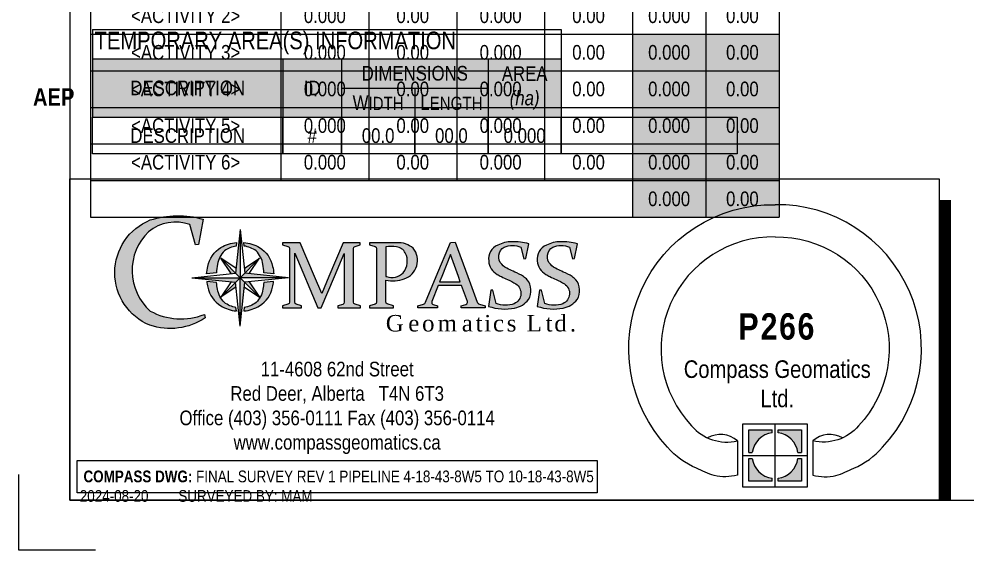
# Paper-space layout 'RTF' of a CAD drawing. Extents: x -1578 to 581, y 336 to 1733.
# Drawn here: x -1578 to -931, y 336 to 698 of the extents above; entities that cross this region are included whole.
import ezdxf
from ezdxf.enums import TextEntityAlignment as Align

# ---------------------------------------------------------------- set-up
doc = ezdxf.new("R2010")
doc.units = 0
doc.header["$LTSCALE"] = 5
doc.layers.get('Defpoints').update_dxf_attribs({"color": 9})
for name, color, linetype in [('CG-BORDER', 2, 'Continuous'), ('CG-LOGO', 7, 'Continuous'), ('CG-NOTES', 7, 'Continuous'), ('S-1', 1, 'Continuous'), ('S-2', 2, 'Continuous')]:
    doc.layers.add(name, color=color, linetype=linetype)
doc.styles.add('80', font='ARIALN.TTF', dxfattribs={"height": 10})
doc.styles.add('80CG', font='ARIALN.TTF', dxfattribs={"height": 10})
doc.styles.add('80L', font='ARIALN.TTF', dxfattribs={"height": 10})
doc.styles.add('BOLD', font='ARIALNB.TTF')

# ---------------------------------------------------------------- blocks, each defined once
blk = doc.blocks.new('c_logo')
h = blk.add_hatch(color=256)
edge = h.paths.add_edge_path()
edge.add_arc((-141.8089468730341, -18.9137527942151), 62.9708570119018, 74.16606331242139, 107.5113401744521, ccw=False)
edge.add_line((-124.6273404999539, 41.66777273340642), (-127.7623322710215, 24.44524445400219))
edge.add_line((-127.7623322710214, 24.44524445400219), (-129.9305948524207, 24.25952652479239))
edge.add_line((-129.9305948524208, 24.25952652479282), (-133.7095658091392, 38.0026547924912))
edge.add_arc((-143.4949280717064, 10.54769984391072), 29.14666131546176, 70.38316173537258, 129.1598241253034)
edge.add_arc((-136.2077340152801, 6.598786887816459), 36.94546430244097, 134.0613010289029, 228.3205995268508)
edge.add_arc((-139.8395432490961, 16.82426458950146), 43.22716975444176, 241.0324741524257, 291.7343780988957)
edge.add_line((-123.8323415794838, -23.32990953583248), (-123.2532579984159, -25.71692193012922))
edge.add_arc((-147.2643032922891, 10.44430850187694), 43.40696813256002, 251.5178702026953, 303.5841475956417, ccw=False)
edge.add_arc((-146.142104267862, 5.152480626673252), 38.84072533910528, 112.1025592446124, 247.4698342886455, ccw=False)
at = {"linetype": 'Continuous'}
for points in [[(-99.39700652040665, 34.71345421383603), (-102.5353322334894, 4.854279603506199), (-99.39700652040626, 1.715953890422667)], [(-112.6715253228368, 14.99047269285455), (-105.6161651084483, 4.530471020202356), (-102.5353322334894, 4.854279603506199)], [(-86.12248771797567, 14.99047269285455), (-96.58248939062828, 7.935112478464247), (-96.25868080732401, 4.854279603506199)], [(-99.39700652040665, 1.71595389042352), (-132.3945068438201, 1.71595389042352), (-102.5353322334894, -1.422371822659158)], [(-96.25868080732401, 4.854279603506199), (-99.39700652040665, 1.71595389042352), (-66.39950619699334, 1.71595389042352)], [(-96.25868080732401, -1.422371822659158), (-99.39700652040665, 1.71595389042352), (-99.39700652040665, -31.28154643298961)], [(-102.2115236501855, -4.503204697617206), (-102.5353322334894, -1.422371822659158), (-112.6715253228377, -11.55856491200666)], [(-93.1778479323659, -1.098563239355314), (-96.25868080732442, -1.422371822659158), (-86.12248771797522, -11.55856491200921)]]:
    blk.add_hatch(color=14, dxfattribs=at).paths.add_polyline_path(points)
h = blk.add_hatch(color=256)
h.paths.add_polyline_path([(47.38917094694261, 26.0747598103805), (44.09159214972521, 25.78730539760245), (34.3912354473689, 2.465953890423691), (27.14499143913247, -14.95528213296978, -0.2255406639426936), (25.70943089207037, -16.2476731878462), (21.78928763241675, -17.41453124868428), (21.78928763241675, -18.88585200042882), (34.65537089434906, -18.88585200042882), (35.29094081245194, -18.88585200042882), (35.29094081245194, -17.50490818183181), (32.38417490251368, -16.58643136851424, -0.4344595725520308), (31.44017973504208, -14.60717680162503), (35.78369310047083, -3.562117597796826), (51.75874954248133, -3.562117597796826), (55.68821559868059, -14.51736951929149, -0.4304407640583161), (54.70422347154215, -16.46146580931571), (51.50233184175465, -17.41453124868428), (51.50233184175465, -18.88585200042882), (67.82260334315129, -18.88585200042882), (67.82260334315129, -17.50490818183181), (63.85597222351737, -16.2515362821864, -0.2322908187213714), (62.42167012279868, -14.88135850157476), (56.05452719070274, 2.465953890423691)])
h.paths.add_polyline_path([(44.13845153114311, 17.6830804105603), (49.59658088884783, 2.465953890423691), (50.8649298477626, -1.070170908860745), (36.76366102545717, -1.070170908860745), (38.15425613627315, 2.465953890423691)], flags=16)
h = blk.add_hatch(color=256)
edge = h.paths.add_edge_path()
edge.add_arc((103.2767795989069, 50.79210388957449), 54.14188244395035, 243.1997032005055, 248.1344618700525)
edge.add_arc((69.87811550702122, -30.22056499854552), 33.49157174677647, 55.76473136307402, 66.723874593412, ccw=False)
edge.add_arc((84.54215770040594, -9.000821173706015), 7.700827927235223, -65.64780493678592, 57.14280774353489, ccw=False)
edge.add_arc((81.8276175667383, 0.6693944768710481), 17.69491736939631, 248.3428280516119, 289.44247052672847, ccw=False)
edge.add_line((75.29727051062581, -15.77641556813688), (73.08045851975169, -6.701136834603716))
edge.add_line((73.08045851975169, -6.701136834604143), (71.65025677699634, -6.879784547923008))
edge.add_line((71.65025677699634, -6.879784547923008), (70.14854328950821, -17.81299376212899))
edge.add_arc((81.23663443062458, 14.19038004987953), 33.86977561934618, 250.8905218201523, 281.4155414774213)
edge.add_arc((84.63175870726917, -3.128665093898064), 16.22167760136036, 281.7683286632087, 321.9947523172481)
edge.add_arc((87.27099664244282, -6.993338573668098), 11.84788654995973, 328.8789264098236, 398.3500034312464)
edge.add_arc((79.65961411014338, -17.5851383581255), 24.65074191265206, 46.70964202867931, 54.43017768423636)
edge.add_arc((79.65961411019282, -17.58513835807008), 24.65074191257824, 54.4301776842549, 70.30909194098133)
edge.add_arc((139.3547082119348, 119.5594075825985), 124.9883619642713, 243.6165751633001, 245.7228211776466, ccw=False)
edge.add_arc((89.49043782709612, 20.56901031969033), 14.16668255559051, 223.2297265209252, 246.37375808542248, ccw=False)
edge.add_arc((84.70702603746294, 16.09491403024122), 7.617021026083272, 121.27226692783799, 223.3530360130308, ccw=False)
edge.add_arc((86.60919235381033, 7.459770820680375), 16.23825572627472, 69.6826362373834, 111.1396533806963, ccw=False)
edge.add_line((92.24743735401137, 22.6877431856937), (94.27447698024298, 14.72671322018698))
edge.add_line((94.27447698024298, 14.72671322018698), (95.64154966584387, 14.9151403681094))
edge.add_line((95.64154966584387, 14.9151403681094), (97.57430694742015, 24.94886394015168))
edge.add_arc((87.24880380100772, -14.39743155427862), 40.67858139563823, 75.2956461111515, 91.68432224983955)
edge.add_arc((85.9634589457956, 5.555505087902191), 20.70826340517532, 89.7518440063165, 117.2210048192214)
edge.add_arc((80.52369494034383, 14.40760681878544), 10.3782342852511, 112.8656776775466, 186.9967471490949)
edge.add_arc((81.92974400426624, 14.16931069093635), 11.75186255713215, 185.0081504046308, 240.0685385104642)
edge.add_arc((103.2767795991806, 50.79210389017475), 54.14188244460953, 239.8289642661028, 243.1997032005333)
h = blk.add_hatch(color=256)
edge = h.paths.add_edge_path()
edge.add_arc((136.4648169051394, 50.79210389035894), 54.14188244481046, 243.1997032005447, 248.1344618700134)
edge.add_arc((103.0661528128989, -30.22056499854552), 33.49157174677647, 55.76473136307402, 66.723874593412, ccw=False)
edge.add_arc((117.7301950062845, -9.000821173706868), 7.700827927235477, -65.64780493677767, 57.1428077435437, ccw=False)
edge.add_arc((115.0156548726169, 0.6693944768736059), 17.69491736939901, 248.3428280516124, 289.4424705267283, ccw=False)
edge.add_line((108.4853078165035, -15.77641556813688), (106.2684958256294, -6.701136834603716))
edge.add_line((106.2684958256294, -6.701136834604143), (104.8382940828741, -6.879784547923008))
edge.add_line((104.8382940828741, -6.879784547923008), (103.3365805953876, -17.81299376212899))
edge.add_arc((114.4246717365031, 14.19038004987612), 33.86977561934268, 250.8905218201519, 281.4155414774211)
edge.add_arc((117.8197960131477, -3.128665093895506), 16.22167760136268, 281.7683286632039, 321.9947523172428)
edge.add_arc((120.4590339483205, -6.993338573668949), 11.84788654996053, 328.8789264098331, 398.3500034312512)
edge.add_arc((112.8476514163681, -17.58513835770344), 24.65074191210689, 46.70964202859376, 54.43017768432181)
edge.add_arc((112.8476514160714, -17.58513835806411), 24.65074191257289, 54.43017768424846, 70.3090919409748)
edge.add_arc((172.5427455178142, 119.5594075825985), 124.9883619642713, 243.6165751633001, 245.7228211776466, ccw=False)
edge.add_arc((122.6784751329755, 20.56901031969033), 14.16668255559051, 223.2297265209252, 246.37375808542248, ccw=False)
edge.add_arc((117.8950633433423, 16.09491403024122), 7.617021026083272, 121.27226692783799, 223.3530360130308, ccw=False)
edge.add_arc((119.7972296596889, 7.459770820682081), 16.23825572627243, 69.68263623738358, 111.13965338069619, ccw=False)
edge.add_line((125.4354746598891, 22.6877431856937), (127.4625142861224, 14.72671322018698))
edge.add_line((127.4625142861224, 14.72671322018698), (128.8295869717233, 14.9151403681094))
edge.add_line((128.8295869717233, 14.9151403681094), (130.7623442532996, 24.94886394015168))
edge.add_arc((120.4368411068872, -14.39743155427862), 40.67858139563823, 75.2956461111515, 91.68432224983955)
edge.add_arc((119.1514962516742, 5.555505087898779), 20.70826340517873, 89.75184400631422, 117.2210048192192)
edge.add_arc((113.7117322462215, 14.40760681878544), 10.3782342852511, 112.8656776775466, 186.9967471490949)
edge.add_arc((115.117781310144, 14.16931069093635), 11.75186255713215, 185.0081504046308, 240.0685385104642)
edge.add_arc((136.4648169050584, 50.79210389017475), 54.14188244460953, 239.8289642661028, 243.1997032005333)
h = blk.add_hatch(color=256)
edge = h.paths.add_edge_path()
edge.add_arc((-89.03258730196795, 1.761478918800776), 33.35754330323901, 166.6682479576001, 175.6600605426517, ccw=False)
edge.add_arc((-102.282851818293, 5.613525035215332), 19.58837538490235, 121.65313960918729, 168.6953159440978, ccw=False)
edge.add_arc((-99.63140272901852, 0.8843975218451305), 25.00642618681784, 95.07361844220702, 121.13826820860791, ccw=False)
edge.add_line((-101.8428626652736, 25.79284579922898), (-102.1014743410904, 23.33232006338946))
edge.add_arc((-99.88857556712072, 6.395869178267901), 17.0804065984382, 97.44403620958587, 127.0912041308551)
edge.add_arc((-98.65365477405885, 8.369213005512393), 16.39600299650218, 134.7147770179336, 171.0441872735511)
edge.add_arc((-73.7978188470762, 3.176543310063095), 41.77617592153, 169.3158574498322, 177.503436806794)
edge.add_line((-115.5343423360638, 4.996291006809486), (-122.2944820347567, 4.28577169348955))
h = blk.add_hatch(color=256)
edge = h.paths.add_edge_path()
edge.add_arc((-99.09630943821298, 0.8843975218451305), 25.00642618681791, 58.86173179139212, 85.0802867408845, ccw=False)
edge.add_arc((-96.4448603489384, 5.613525035215332), 19.58837538490228, 11.304684055902214, 58.346860390812594, ccw=False)
edge.add_arc((-109.6951248652656, 1.76147891879907), 33.35754330324143, 4.327839473354686, 13.331752042401888, ccw=False)
edge.add_line((-76.43269778254148, 4.278747238641358), (-83.19306519072467, 4.989290485193009))
edge.add_arc((-124.9298933201556, 3.176543310064801), 41.77617592152969, 2.486952932341365, 10.68414255016545)
edge.add_arc((-100.074057393173, 8.369213005512393), 16.39600299650216, 8.955812726448892, 45.28522298206638)
edge.add_arc((-98.83913660011068, 6.395869178270459), 17.08040659843566, 52.90879586913996, 82.78327462733122)
edge.add_line((-96.69344742814769, 23.34096603680763), (-96.95176528245213, 25.79869624769216))
h = blk.add_hatch(color=256)
edge = h.paths.add_edge_path()
edge.add_line((-48.59432778723555, 2.465953890423691), (-58.3451783960329, 25.55588327584942))
edge.add_line((-58.3451783960329, 25.55588327584985), (-70.58449483210575, 25.55588327584985))
edge.add_line((-70.58449483210575, 25.55588327584985), (-70.58449483210575, 24.22734889456294))
edge.add_line((-70.58449483210575, 24.22734889456251), (-66.79581749715771, 23.04118853763398))
edge.add_arc((-67.24398675071483, 21.60970527885468), 1.499999999999768, -1.6427748050773516e-11, 72.615688045343, ccw=False)
edge.add_line((-65.7439867507149, 21.60970527885468), (-65.7439867507149, 2.465953890424117))
edge.add_line((-65.7439867507149, 2.465953890423691), (-65.7439867507149, -14.89141098138461))
edge.add_arc((-67.24398675071483, -14.89141098138418), 1.499999999999914, -73.4239949790367, 0, ccw=False)
edge.add_line((-66.81605624303097, -16.32907418276147), (-70.46272702796341, -17.41453124868471))
edge.add_line((-70.46272702796341, -17.41453124868428), (-70.46272702796341, -18.8858520004284))
edge.add_line((-70.46272702796341, -18.88585200042882), (-57.59664376603154, -18.88585200042882))
edge.add_line((-57.59664376603154, -18.88585200042882), (-57.59664376603154, -17.50490818183223))
edge.add_line((-57.59664376603154, -17.50490818183181), (-61.07786582783007, -16.40491532212564))
edge.add_arc((-60.62592236233695, -14.97461916258487), 1.500000000000069, 180, 252.4645608912655, ccw=False)
edge.add_line((-62.12592236233684, -14.97461916258487), (-62.12592236233684, 2.465953890423693))
edge.add_line((-62.12592236233684, 2.465953890423691), (-62.12592236233684, 18.40336857929315))
edge.add_line((-62.12592236233684, 18.40336857929315), (-46.37872742198021, -18.88585200042882))
edge.add_line((-46.37872742198021, -18.88585200042882), (-44.060751084324, -18.88585200042882))
edge.add_line((-44.060751084324, -18.88585200042882), (-35.02860911452456, 2.465953890423691))
edge.add_line((-35.02860911452456, 2.465953890423691), (-28.32454957899327, 18.31421871642035))
edge.add_line((-28.32454957899324, 18.31421871642078), (-28.32454957899324, 2.465953890424117))
edge.add_line((-28.32454957899324, 2.465953890423691), (-28.32454957899324, -15.00522111560727))
edge.add_arc((-29.82454957899319, -15.00522111560684), 1.499999999999914, -73.4239949790367, 0, ccw=False)
edge.add_line((-29.39661907130938, -16.44288431698413), (-32.66093655593278, -17.41453124868471))
edge.add_line((-32.66093655593278, -17.41453124868428), (-32.66093655593278, -18.8858520004284))
edge.add_line((-32.66093655593278, -18.88585200042882), (-17.25283311256658, -18.88585200042882))
edge.add_line((-17.25283311256658, -18.88585200042882), (-17.25283311256615, -17.50490818183266))
edge.add_line((-17.25283311256612, -17.50490818183266), (-21.00098821903495, -16.32057010141153))
edge.add_arc((-20.54904475354147, -14.89027394187076), 1.499999999999791, 179.9999999999837, 252.4645608912451, ccw=False)
edge.add_line((-22.04904475354135, -14.8902739418699), (-22.04904475354135, 2.465953890424117))
edge.add_line((-22.04904475354135, 2.465953890423691), (-22.04904475354135, 21.67159829839704))
edge.add_arc((-20.54904475354147, 21.67159829839704), 1.499999999999914, 107.38431195463659, 180, ccw=False)
edge.add_line((-20.99721400709808, 23.10308155717678), (-17.40622721117629, 24.22734889456208))
edge.add_line((-17.40622721117631, 24.22734889456251), (-17.40622721117631, 25.55588327584985))
edge.add_line((-17.40622721117631, 25.55588327584985), (-29.0744749244385, 25.55588327584985))
edge.add_line((-29.0744749244385, 25.55588327584985), (-38.84186983931795, 2.465953890424117))
edge.add_line((-38.84186983931795, 2.465953890423691), (-43.72223206513979, -9.071126380371908))
edge.add_line((-43.72223206513979, -9.07112638037148), (-48.59432778723555, 2.465953890424116))
h = blk.add_hatch(color=256)
h.paths.add_polyline_path([(7.558605911599328, 25.55588327580295), (-11.0900939240538, 25.55588327584985), (-11.0900939240538, 24.23823740247542), (-7.331067049742272, 23.04512976490088, -0.3268053015718586), (-6.284854817625614, 21.61541767440156), (-6.284854817625614, -14.87691821425102, -0.3318029921495306), (-7.356924309941746, -16.31458141562831), (-11.0522845844514, -17.41453124868428), (-11.0522845844514, -18.88585200042882), (5.268716431381562, -18.88585200042882), (5.268716431381562, -17.50490818183181), (1.048056534506827, -16.17126853822554, -0.3271622047264688), (0, -14.74097237868392), (0, 0, 0.1356933777422112), (12.60967397599177, 0.96595389042335, 0.5183064180288013), (18.75064309159302, 21.82977656885754, 0.2017979932081777)])
h.paths.add_polyline_path([(-2.9559e-12, 22.87025782613199, -0.0590895165284061), (7.310833558562876, 22.83251037596159, -0.2364589739569613), (13.29942082717241, 18.67631952347039, -0.297964476037825), (11.93665314891905, 5.05088252759009, -0.2699589374071311), (0.5050838495090489, 2.465953890423691, -0.0114553398463553), (0, 2.637759163995383)], flags=16)
h = blk.add_hatch(color=256)
edge = h.paths.add_edge_path()
edge.add_arc((-89.03258730196625, 3.033451240814599), 33.35754330324121, 186.7163847331005, 193.3317520424035)
edge.add_arc((-102.282851818293, -0.818594875602514), 19.58837538490235, 191.3046840559022, 238.3468603908127)
edge.add_arc((-99.63140272901852, 3.910532637767687), 25.00642618681748, 238.8617317913916, 264.5935532892519)
edge.add_line((-101.9875164489492, -20.98464920080318), (-102.2467961657503, -18.51776747957444))
edge.add_arc((-99.88857556712117, -1.600939018655935), 17.08040659843774, 232.9087958691452, 262.0640601260245, ccw=False)
edge.add_arc((-98.65365477405885, -3.574282845900426), 16.39600299650218, 188.9558127264489, 225.2852229820664, ccw=False)
edge.add_arc((-73.7978188470762, 1.618386849547164), 41.77617592152969, 184.3813010995072, 190.6841425501655, ccw=False)
edge.add_line((-115.4519137933353, -1.573046814910128), (-122.1612059543069, -0.8678717931569224))
h = blk.add_hatch(color=256)
edge = h.paths.add_edge_path()
edge.add_arc((-124.9298933201556, 1.618386849547164), 41.77617592152969, 349.31585744983454, 355.62836183744616, ccw=False)
edge.add_arc((-100.074057393173, -3.574282845900426), 16.39600299650216, 314.7147770179336, 351.0441872735511, ccw=False)
edge.add_arc((-98.83913660011031, -1.600939018657641), 17.08040659843609, 277.7081575009974, 307.0912041308572, ccw=False)
edge.add_line((-96.54818819791672, -18.52700899920506), (-96.8071530843663, -20.99089530972989))
edge.add_arc((-99.09630943821298, 3.910532637767687), 25.00642618681787, 275.252365049833, 301.1382682086079)
edge.add_arc((-96.4448603489384, -0.818594875602514), 19.58837538490228, 301.6531396091874, 348.6953159440978)
edge.add_arc((-109.6951248652635, 3.033451240812894), 33.35754330323906, 346.6682479575994, 353.2958180056096)
edge.add_line((-76.56567606842867, -0.8608160388388341), (-83.27526073078387, -1.566021803725732))
at = {"color": 14, "linetype": 'Continuous'}
for p, q in [((-99.39700652040665, 34.71345421383603), (-102.5353322334894, 4.854279603506199)), ((-99.39700652040665, 34.71345421383603), (-99.39700652040665, 1.71595389042352)), ((-99.39700652040665, 34.71345421383603), (-96.25868080732401, 4.854279603506199)), ((-99.39700652040665, 1.71595389042352), (-112.6715253228373, 14.99047269285455)), ((-105.6161651084483, 4.530471020202356), (-112.6715253228373, 14.99047269285455)), ((-102.2115236501855, 7.935112478464247), (-112.6715253228377, 14.9904726928554)), ((-99.39700652040665, 1.71595389042352), (-86.12248771797567, 14.99047269285455)), ((-96.58248939062788, 7.9351124784651), (-86.12248771797567, 14.99047269285455)), ((-93.1778479323659, 4.530471020202356), (-86.12248771797476, 14.99047269285455)), ((-132.3945068438191, 1.71595389042352), (-102.5353322334894, 4.854279603506199)), ((-132.3945068438191, 1.71595389042352), (-102.5353322334894, -1.422371822659158)), ((-132.3945068438191, 1.71595389042352), (-99.39700652040665, 1.71595389042352)), ((-99.39700652040665, 1.71595389042352), (-112.6715253228377, -11.55856491200666)), ((-66.39950619699414, 1.71595389042352), (-99.39700652040665, 1.71595389042352)), ((-99.39700652040665, 1.71595389042352), (-86.12248771797647, -11.55856491200751)), ((-99.39700652040665, -31.28154643298876), (-99.39700652040665, 1.71595389042352)), ((-66.39950619699414, 1.71595389042352), (-96.25868080732401, 4.854279603506199)), ((-66.39950619699414, 1.71595389042352), (-96.25868080732401, -1.422371822659158)), ((-105.6161651084474, -1.098563239355314), (-112.6715253228385, -11.55856491200751)), ((-102.2115236501855, -4.503204697617206), (-112.6715253228377, -11.55856491200666)), ((-99.39700652040665, -31.28154643298876), (-102.5353322334894, -1.422371822659158)), ((-99.39700652040665, -31.28154643298876), (-96.25868080732401, -1.422371822659158)), ((-96.58248939062788, -4.503204697617206), (-86.12248771797567, -11.55856491200751)), ((-93.1778479323659, -1.098563239355314), (-86.12248771797647, -11.55856491200751))]:
    blk.add_line(p, q, dxfattribs=at)
at = {"flags": 128}
for points in [[(-160.7565349658962, 41.13887194672827, -0.1465316635519426), (-124.6273404999539, 41.66777273340642), (-127.7623322710214, 24.44524445400219), (-129.9305948524208, 24.25952652479282), (-133.7095658091392, 38.00265479249077, 0.262236253853619), (-161.9006295055909, 33.14765605105777, 0.4361583459313366), (-160.7750591626988, -20.99494188565586, 0.2249100134713672), (-123.8323415794838, -23.32990953583248), (-123.2532579984159, -25.71692193012945, -0.2311728149990325), (-161.0246969773236, -30.72383996382365, -0.6704991385389805)], [(78.86517045829282, 2.465953890423691, 0.0215352748419046), (83.1127374543313, 0.5451652866474888, -0.0478547634156371), (88.72021869835623, -2.531929687347087, -0.5937011507081261), (87.7175513872628, -16.0164911843583, -0.1812784818539605), (75.29727051062581, -15.77641556813688), (73.08045851975169, -6.701136834604143), (71.65025677699634, -6.879784547923008), (70.14854328950821, -17.81299376212899, 0.1339837407111155), (87.94024987521584, -19.00936754668947, 0.1773458349477705), (97.41370033663358, -13.11689778972578, 0.3127633352499202), (96.56252602891176, 0.357844825017537, 0.0336999406326081), (93.99881828904928, 2.465953890423691, 0.0693959118469853), (87.96557948390944, 5.624127378940215, -0.0091904906973563), (83.8128749915852, 7.589789430911651, -0.1013295738839718), (79.16840352671204, 10.86589213363396, -0.4774082049766599), (80.75298880032437, 22.6052595540304, -0.1828895226108778), (92.24743735401137, 22.6877431856937), (94.27447698024298, 14.72671322018698), (95.64154966584387, 14.9151403681094), (97.57430694742015, 24.94886394015168, 0.0716312279287952), (86.0531490357106, 26.26357426264406, 0.1204340827751572), (76.49100310935968, 23.97030222729256, 0.335231366074417), (70.2227466504961, 13.14340303400826, 0.2449777313078915), (76.06599137727233, 3.984877535814348, 0.0147086837386544)], [(112.0532077641705, 2.465953890423691, 0.0215352748415622), (116.300774760209, 0.5451652866474888, -0.0478547634156371), (121.908256004234, -2.531929687347087, -0.5937011507081261), (120.9055886931422, -16.0164911843583, -0.1812784818539605), (108.4853078165035, -15.77641556813688), (106.2684958256294, -6.701136834604143), (104.8382940828741, -6.879784547923008), (103.3365805953876, -17.81299376212899, 0.1339837407111155), (121.1282871810936, -19.00936754668947, 0.1773458349477705), (130.601737642513, -13.11689778972578, 0.3127633352499202), (129.7505633347895, 0.357844825017537, 0.0336999406333551), (127.186855594927, 2.465953890423691, 0.0693959118469853), (121.1536167897889, 5.624127378940215, -0.0091904906973563), (117.0009122974646, 7.589789430911651, -0.1013295738839718), (112.3564408325915, 10.86589213363396, -0.4774082049766599), (113.9410261062038, 22.6052595540304, -0.1828895226108778), (125.4354746598891, 22.6877431856937), (127.4625142861224, 14.72671322018698), (128.8295869717233, 14.9151403681094), (130.7623442532996, 24.94886394015168, 0.0716312279287952), (119.24118634159, 26.26357426264406, 0.1204340827751572), (109.6790404152374, 23.97030222729256, 0.335231366074417), (103.4107839563738, 13.14340303400826, 0.2449777313078915), (109.25402868315, 3.984877535814348, 0.0147086837386544)], [(-122.2944820347567, 4.28577169348955, -0.0392543275727502), (-121.4911860069197, 9.453362000228651, -0.2081922973132762), (-112.562353736617, 22.28794528093999, -0.1142213671876321), (-101.8428626652736, 25.79284579922898), (-102.1014743410904, 23.33232006338903, 0.1300866098046953), (-110.1895217705453, 20.02050850861821, 0.159858156381974), (-114.8497690352205, 10.92162306283199, 0.0357402605347716), (-115.5343423360638, 4.996291006809486)], [(-96.95176528245213, 25.79869624769259, -0.114901718755816), (-86.16535843061442, 22.28794528093999, -0.2081922973132762), (-77.2365261603117, 9.453362000228651, -0.0393072051761171), (-76.43269778254148, 4.278747238641358), (-83.19306519072467, 4.989290485193009, 0.0357822468346067), (-83.87794313201141, 10.92162306283199, 0.159858156381974), (-88.53819039668663, 20.02050850861821, 0.1310953551998746), (-96.69344742814769, 23.34096603680763)], [(-48.59432778723555, 2.465953890423691), (-58.3451783960329, 25.55588327584985), (-70.58449483210575, 25.55588327584985), (-70.58449483210575, 24.22734889456251), (-66.79581749715777, 23.04118853763441, -0.3278923596880715), (-65.7439867507149, 21.60970527885468), (-65.7439867507149, 2.465953890423691), (-65.7439867507149, -14.89141098138418, -0.3318029921495235), (-66.81605624303097, -16.32907418276147), (-70.46272702796341, -17.41453124868428), (-70.46272702796341, -18.88585200042882), (-57.59664376603154, -18.88585200042882), (-57.59664376603154, -17.50490818183181), (-61.07786582783001, -16.40491532212564, -0.3271622047264857), (-62.12592236233684, -14.97461916258487), (-62.12592236233684, 2.465953890423691), (-62.12592236233684, 18.40336857929315), (-46.37872742198021, -18.88585200042882), (-44.060751084324, -18.88585200042882), (-35.02860911452456, 2.465953890423691), (-28.32454957899324, 18.31421871642078), (-28.32454957899324, 2.465953890423691), (-28.32454957899324, -15.00522111560684, -0.3318029921495267), (-29.39661907130938, -16.44288431698413), (-32.66093655593278, -17.41453124868428), (-32.66093655593278, -18.88585200042882), (-17.25283311256658, -18.88585200042882), (-17.25283311256612, -17.50490818183266), (-21.00098821903498, -16.32057010141153, -0.3271622047264687), (-22.04904475354135, -14.8902739418699), (-22.04904475354135, 2.465953890423691), (-22.04904475354135, 21.67159829839704, -0.3278923596880931), (-20.99721400709808, 23.10308155717678), (-17.40622721117631, 24.22734889456251), (-17.40622721117631, 25.55588327584985), (-29.0744749244385, 25.55588327584985), (-38.84186983931795, 2.465953890423691), (-43.72223206513979, -9.07112638037148)], [(-122.1612059543069, -0.867871793156496, 0.0288730045137184), (-121.4911860069197, -4.658431840615833, 0.2081922973132762), (-112.562353736617, -17.49301512132717, 0.1127504262219082), (-101.9875164489492, -20.98464920080318), (-102.2467961657503, -18.51776747957444, -0.127904559662518), (-110.1895217705453, -15.22557834900539, -0.159858156381974), (-114.8497690352205, -6.126692903219179, -0.0275082692849269), (-115.4519137933353, -1.573046814910128)], [(-83.27526073078387, -1.566021803725732, -0.0275504637547838), (-83.87794313201141, -6.126692903219179, -0.159858156381974), (-88.53819039668663, -15.22557834900539, -0.1289148361092237), (-96.54818819791672, -18.52700899920506), (-96.8071530843663, -20.99089530972947, 0.1134313328372924), (-86.16535843061442, -17.49301512132717, 0.2081922973132762), (-77.2365261603117, -4.658431840615833, 0.028926293475034), (-76.56567606842867, -0.8608160388388341)]]:
    blk.add_lwpolyline(points, format="xyb", close=True, dxfattribs=at)
for points in [[(34.65537089434906, -18.88585200042882), (21.78928763241675, -18.88585200042882), (21.78928763241675, -17.41453124868428), (25.70943089207037, -16.2476731878462, 0.2255406639426937), (27.14499143913247, -14.95528213296978), (34.3912354473689, 2.465953890423691), (44.09159214972521, 25.78730539760245), (47.38917094694261, 26.0747598103805), (56.05452719070274, 2.465953890423691), (62.42167012279868, -14.88135850157476, 0.2322908187213713), (63.85597222351737, -16.2515362821864), (67.82260334315129, -17.50490818183181), (67.82260334315129, -18.88585200042882), (51.50233184175465, -18.88585200042882), (51.50233184175465, -17.41453124868428), (54.70422347154215, -16.46146580931571, 0.4304407640583159), (55.68821559868059, -14.51736951929149), (51.75874954248133, -3.562117597796826), (35.78369310047083, -3.562117597796826), (31.44017973504208, -14.60717680162503, 0.4344595725520306), (32.38417490251368, -16.58643136851424), (35.29094081245194, -17.50490818183181), (35.29094081245194, -18.88585200042882), (21.78928763241675, -18.88585200042882)], [(-11.05228458445094, -18.88585200042882), (5.268716431381562, -18.88585200042882), (5.268716431381562, -17.50490818183181), (1.048056534506827, -16.17126853822554, -0.3271622047264687), (0, -14.74097237868392), (0, 0, 0.1356933777422112), (12.60967397599177, 0.96595389042335, 0.5183064180288013), (18.75064309159302, 21.82977656885754, 0.2017979932081777), (7.558605911599328, 25.55588327580295), (-11.0900939240538, 25.55588327584985), (-11.0900939240538, 24.23823740247542), (-7.331067049742272, 23.04512976490088, -0.3268053015718586), (-6.284854817625614, 21.61541767440156), (-6.284854817625614, -14.87691821425102, -0.3318029921495306), (-7.356924309941746, -16.31458141562831), (-11.0522845844514, -17.41453124868428), (-11.0522845844514, -18.88585200042882), (1.813798677480519, -18.88585200042882)], [(0.5050838495090489, 2.465953890423691, 0.2699589374070768), (11.93665314891734, 5.050882527588385, 0.2979644760379353), (13.2994208271707, 18.67631952347295, 0.2364589739566874), (7.310833558567992, 22.83251037596074, 0.0590895165284477), (-2.9559e-12, 22.87025782613199), (0, 2.637759163995383, 0.0114553398463553), (0.5050838495090489, 2.465953890423691, 0.0114553398463553)]]:
    blk.add_lwpolyline(points, format="xyb", dxfattribs=at)
blk.add_lwpolyline([(50.8649298477626, -1.070170908860745), (49.59658088884783, 2.465953890423691), (44.13845153114311, 17.6830804105603), (38.15425613627315, 2.465953890423691), (36.76366102545717, -1.070170908860745)], close=True, dxfattribs=at)
at = {"insert": (-0.0031017396150617, -23.72022075553758), "char_height": 11.25, "width": 132.4162787179055, "attachment_point": 1, "style": '80CG'}
blk.add_mtext('{\\fBook Antiqua|b0|i0|c0|p18;\\T1.25;Geomatics Ltd.}', dxfattribs=at)
blk = doc.blocks.new('STAMP')
at = {"linetype": 'Continuous'}
h = blk.add_hatch(color=256, dxfattribs=at)
h.dxf.hatch_style = 1
h.paths.add_polyline_path([(-3.474913944171134, -57.26361503566338), (-3.474913944170905, -55.20986657456839), (-19.41405239776952, -55.20986657456839), (-19.41405239776952, -70.80815254819774), (-17.01945145670529, -70.80815254819774, -0.3410945359143284)])
h.paths.add_polyline_path([(14.06962356836348, -70.80815254819774), (16.46422450942771, -70.80815254819774), (16.46422450942771, -55.20986657456839), (0.5250860558290924, -55.20986657456839), (0.5250860558290924, -57.26361503566335, -0.3410945359143326)])
h.paths.add_polyline_path([(0.5250860558293198, -88.3526900607321), (0.5250860558290924, -90.40643852182708), (16.46422450942771, -90.40643852182708), (16.4642245094277, -74.80815254819774), (14.06962356836347, -74.80815254819774, -0.3410945359143284)])
h.paths.add_polyline_path([(-17.01945145670529, -74.80815254819774), (-19.41405239776952, -74.80815254819774), (-19.41405239776952, -90.40643852182708), (-3.474913944170907, -90.40643852182708), (-3.474913944170907, -88.35269006073212, -0.3410945359143325)])
for p, q in [((-1.474913944170907, -94.40643852182708), (-1.474913944170907, -51.20986657456839)), ((-3.474913944171134, -57.26361503566336), (-3.474913944170907, -55.20986657456839)), ((0.5250860558290924, -57.26361503566335), (0.5250860558290924, -55.20986657456839)), ((-19.41405239776952, -70.80815254819774), (-17.01945145670527, -70.80815254819774)), ((14.06962356836345, -70.80815254819774), (16.46422450942771, -70.80815254819774)), ((-23.41405239776952, -72.80815254819777), (20.46422450942771, -72.80815254819777)), ((-19.41405239776952, -74.80815254819774), (-17.01945145670527, -74.80815254819774)), ((14.06962356836345, -74.80815254819774), (16.46422450942771, -74.80815254819774)), ((-3.474913944170907, -90.40643852182708), (-3.474913944170907, -88.35269006073212)), ((0.5250860558290924, -90.40643852182708), (0.5250860558293198, -88.3526900607321))]:
    blk.add_line(p, q, dxfattribs=at)
at = {"linetype": 'Continuous', "flags": 128}
for points in [[(-1.474913944170907, 76.38759399020657, 0.6651530461622324), (-58.44882095227614, -52.50811037968057, 0.2846689843769764), (-27.19244998634179, -62.75452353732814), (-27.19244998634179, -86.19169118071663, -0.121433820963242), (-43.02731541576133, -86.57220866338844, -0.0341192892311111), (-55.1423628068086, -81.48985425836739, -0.1158463122245812), (-74.83892250053155, -67.19284602761937, -0.6614144384487874), (-1.474913944170907, 98.39077756735665, 0.6614144384487874)], [(-1.474913944170907, 76.38759399020657, -0.6651530461622324), (55.49899306393434, -52.50811037968057, -0.2846689843769764), (24.24262209799997, -62.75452353732814), (24.24262209799997, -86.19169118071663, 0.121433820963242), (40.07748752741952, -86.57220866338844, 0.0341192892311111), (52.19253491846678, -81.48985425836739, 0.1158463122245812), (71.88909461218975, -67.19284602761937, 0.6614144384487874), (-1.474913944170907, 98.39077756735665, -0.6614144384487874)]]:
    blk.add_lwpolyline(points, format="xyb", dxfattribs=at)
at = {"linetype": 'Continuous'}
blk.add_lwpolyline([(20.46422450942771, -94.40643852182708), (-23.41405239776952, -94.40643852182708), (-23.41405239776952, -51.20986657456839), (20.46422450942771, -51.20986657456839)], close=True, dxfattribs=at)
for points in [[(-19.41405239776952, -70.80815254819774), (-19.41405239776952, -55.20986657456839), (-3.474913944170907, -55.20986657456839)], [(0.5250860558290924, -55.20986657456839), (16.46422450942771, -55.20986657456839), (16.46422450942771, -70.80815254819774)], [(-3.474913944170907, -90.40643852182708), (-19.41405239776952, -90.40643852182708), (-19.41405239776952, -74.80815254819774)], [(16.46422450942771, -74.80815254819774), (16.46422450942771, -90.40643852182708), (0.5250860558290924, -90.40643852182708)]]:
    blk.add_lwpolyline(points, dxfattribs=at)
for centre, radius, start, end in [((-1.474913944170907, -72.80815254819774), 15.6726719635992, 97.33154317199086, 172.6684568280127), ((-1.474913944170907, -72.80815254819774), 15.6726719635992, 7.331543171987209, 82.66845682800914), ((-38.81261427545189, -76.49379100363487), 17.99432378881252, 49.77669387411148, 119.181765311742), ((35.86278638711008, -76.49379100363487), 17.99432378881252, 60.81823468827327, 130.2233061258885), ((-1.474913944170907, -72.80815254819774), 15.6726719635992, 187.3315431719872, 262.6684568280091), ((-1.474913944170907, -72.80815254819774), 15.6726719635992, 277.3315431719908, 352.6684568280128)]:
    blk.add_arc(centre, radius, start, end, dxfattribs=at)
at = {"linetype": 'Continuous', "attachment_point": 5, "style": '80CG'}
for s, width, insert, char_height in [('{\\fArial Narrow|b1|i0|c0|p34;\\T1.1;P266}', 51.54016400973313, (7.993605777301127e-15, 15.17804196665921), 18), ('Compass Geomatics\\PLtd.', 127.1841200545703, (5.551115123125783e-15, -23.95616562509557), 12)]:
    blk.add_mtext_dynamic_manual_height_columns(s, width=width, gutter_width=45, heights=[0], dxfattribs=dict(at, insert=insert, char_height=char_height))
blk = doc.blocks.new('*T398')
at = {"layer": 'CG-NOTES', "color": 0, "linetype": 'ByBlock', "lineweight": -2, "transparency": 16777216}
for p, q in [((0, 0), (470, 0)), ((0, 0), (0, -25)), ((130, 0), (130, -25)), ((190, 0), (190, -25)), ((250, 0), (250, -25)), ((310, 0), (310, -25)), ((370, 0), (370, -25)), ((420, 0), (420, -25)), ((470, 0), (470, -25)), ((0, -25), (470, -25))]:
    blk.add_line(p, q, dxfattribs=at)
at = {"layer": 'CG-NOTES', "color": 254, "transparency": 16777216}
for points in [[(370, 0), (370, -25), (420, 0), (420, -25)], [(420, 0), (420, -25), (470, 0), (470, -25)]]:
    blk.add_solid(points, dxfattribs=at)
at = {"layer": 'CG-NOTES', "transparency": 16777216, "insert": (65, -12.5), "char_height": 10, "width": 127, "attachment_point": 5, "style": '80'}
blk.add_mtext('<ACTIVITY>', dxfattribs=at)
at = {"layer": 'CG-NOTES', "color": 0, "transparency": 16777216, "char_height": 10, "attachment_point": 5, "style": '80L'}
for s, insert, width in [('0.000', (160, -12.5), 57), ('0.00', (220, -12.5), 57), ('0.000', (280, -12.5), 57), ('0.00', (340, -12.5), 57), ('0.000', (395, -12.5), 47), ('0.00', (445, -12.5), 47)]:
    blk.add_mtext(s, dxfattribs=dict(at, insert=insert, width=width))
blk = doc.blocks.new('*T399')
at = {"layer": 'CG-NOTES', "color": 0, "linetype": 'ByBlock', "lineweight": -2, "transparency": 16777216}
for p, q in [((0, 0), (470, 0)), ((0, 0), (0, -75)), ((130, 0), (130, -50)), ((190, 0), (190, -50)), ((250, 0), (250, -50)), ((310, 0), (310, -50)), ((370, 0), (370, -75)), ((420, 0), (420, -75)), ((470, 0), (470, -75)), ((0, -25), (470, -25)), ((0, -50), (470, -50)), ((0, -75), (470, -75))]:
    blk.add_line(p, q, dxfattribs=at)
at = {"layer": 'CG-NOTES', "color": 254, "transparency": 16777216}
for points in [[(370, -50), (370, -75), (420, -50), (420, -75)], [(420, -50), (420, -75), (470, -50), (470, -75)]]:
    blk.add_solid(points, dxfattribs=at)
at = {"layer": 'CG-NOTES', "transparency": 16777216, "char_height": 10, "width": 127, "attachment_point": 5, "style": '80'}
for s, insert in [('<ACTIVITY 1>', (65, -12.5)), ('<ACTIVITY 2>', (65, -37.5))]:
    blk.add_mtext(s, dxfattribs=dict(at, insert=insert))
at = {"layer": 'CG-NOTES', "color": 0, "transparency": 16777216, "char_height": 10, "attachment_point": 5, "style": '80L'}
for s, insert, width in [('0.000', (160, -12.5), 57), ('0.00', (220, -12.5), 57), ('0.000', (280, -12.5), 57), ('0.00', (340, -12.5), 57), ('0.000', (395, -12.5), 47), ('0.00', (445, -12.5), 47), ('0.000', (160, -37.5), 57), ('0.00', (220, -37.5), 57), ('0.000', (280, -37.5), 57), ('0.00', (340, -37.5), 57), ('0.000', (395, -37.5), 47), ('0.00', (445, -37.5), 47), ('0.000', (395, -62.5), 47), ('0.00', (445, -62.5), 47)]:
    blk.add_mtext(s, dxfattribs=dict(at, insert=insert, width=width))
blk = doc.blocks.new('*T400')
at = {"layer": 'CG-NOTES', "color": 0, "linetype": 'ByBlock', "lineweight": -2, "transparency": 16777216}
for p, q in [((0, 0), (470, 0)), ((0, 0), (0, -100)), ((130, 0), (130, -75)), ((190, 0), (190, -75)), ((250, 0), (250, -75)), ((310, 0), (310, -75)), ((370, 0), (370, -100)), ((420, 0), (420, -100)), ((470, 0), (470, -100)), ((0, -25), (470, -25)), ((0, -50), (470, -50)), ((0, -75), (470, -75)), ((0, -100), (470, -100))]:
    blk.add_line(p, q, dxfattribs=at)
at = {"layer": 'CG-NOTES', "color": 254, "transparency": 16777216}
for points in [[(370, -75), (370, -100), (420, -75), (420, -100)], [(420, -75), (420, -100), (470, -75), (470, -100)]]:
    blk.add_solid(points, dxfattribs=at)
at = {"layer": 'CG-NOTES', "transparency": 16777216, "char_height": 10, "width": 127, "attachment_point": 5, "style": '80'}
for s, insert in [('<ACTIVITY 1>', (65, -12.5)), ('<ACTIVITY 2>', (65, -37.5)), ('<ACTIVITY 3>', (65, -62.5))]:
    blk.add_mtext(s, dxfattribs=dict(at, insert=insert))
at = {"layer": 'CG-NOTES', "color": 0, "transparency": 16777216, "char_height": 10, "attachment_point": 5, "style": '80L'}
for s, insert, width in [('0.000', (160, -12.5), 57), ('0.00', (220, -12.5), 57), ('0.000', (280, -12.5), 57), ('0.00', (340, -12.5), 57), ('0.000', (395, -12.5), 47), ('0.00', (445, -12.5), 47), ('0.000', (160, -37.5), 57), ('0.00', (220, -37.5), 57), ('0.000', (280, -37.5), 57), ('0.00', (340, -37.5), 57), ('0.000', (395, -37.5), 47), ('0.00', (445, -37.5), 47), ('0.000', (160, -62.5), 57), ('0.00', (220, -62.5), 57), ('0.000', (280, -62.5), 57), ('0.00', (340, -62.5), 57), ('0.000', (395, -62.5), 47), ('0.00', (445, -62.5), 47), ('0.000', (395, -87.5), 47), ('0.00', (445, -87.5), 47)]:
    blk.add_mtext(s, dxfattribs=dict(at, insert=insert, width=width))
blk = doc.blocks.new('*T401')
at = {"layer": 'CG-NOTES', "color": 0, "linetype": 'ByBlock', "lineweight": -2, "transparency": 16777216}
for p, q in [((0, 0), (470, 0)), ((0, 0), (0, -125)), ((130, 0), (130, -100)), ((190, 0), (190, -100)), ((250, 0), (250, -100)), ((310, 0), (310, -100)), ((370, 0), (370, -125)), ((420, 0), (420, -125)), ((470, 0), (470, -125)), ((0, -25), (470, -25)), ((0, -50), (470, -50)), ((0, -75), (470, -75)), ((0, -100), (470, -100)), ((0, -125), (470, -125))]:
    blk.add_line(p, q, dxfattribs=at)
at = {"layer": 'CG-NOTES', "color": 254, "transparency": 16777216}
for points in [[(370, -100), (370, -125), (420, -100), (420, -125)], [(420, -100), (420, -125), (470, -100), (470, -125)]]:
    blk.add_solid(points, dxfattribs=at)
at = {"layer": 'CG-NOTES', "transparency": 16777216, "char_height": 10, "width": 127, "attachment_point": 5, "style": '80'}
for s, insert in [('<ACTIVITY 1>', (65, -12.5)), ('<ACTIVITY 2>', (65, -37.5)), ('<ACTIVITY 3>', (65, -62.5)), ('<ACTIVITY 4>', (65, -87.5))]:
    blk.add_mtext(s, dxfattribs=dict(at, insert=insert))
at = {"layer": 'CG-NOTES', "color": 0, "transparency": 16777216, "char_height": 10, "attachment_point": 5, "style": '80L'}
for s, insert, width in [('0.000', (160, -12.5), 57), ('0.00', (220, -12.5), 57), ('0.000', (280, -12.5), 57), ('0.00', (340, -12.5), 57), ('0.000', (395, -12.5), 47), ('0.00', (445, -12.5), 47), ('0.000', (160, -37.5), 57), ('0.00', (220, -37.5), 57), ('0.000', (280, -37.5), 57), ('0.00', (340, -37.5), 57), ('0.000', (395, -37.5), 47), ('0.00', (445, -37.5), 47), ('0.000', (160, -62.5), 57), ('0.00', (220, -62.5), 57), ('0.000', (280, -62.5), 57), ('0.00', (340, -62.5), 57), ('0.000', (395, -62.5), 47), ('0.00', (445, -62.5), 47), ('0.000', (160, -87.5), 57), ('0.00', (220, -87.5), 57), ('0.000', (280, -87.5), 57), ('0.00', (340, -87.5), 57), ('0.000', (395, -87.5), 47), ('0.00', (445, -87.5), 47), ('0.000', (395, -112.5), 47), ('0.00', (445, -112.5), 47)]:
    blk.add_mtext(s, dxfattribs=dict(at, insert=insert, width=width))
blk = doc.blocks.new('*T402')
at = {"layer": 'CG-NOTES', "color": 0, "linetype": 'ByBlock', "lineweight": -2, "transparency": 16777216}
for p, q in [((0, 0), (470, 0)), ((0, 0), (0, -150)), ((130, 0), (130, -125)), ((190, 0), (190, -125)), ((250, 0), (250, -125)), ((310, 0), (310, -125)), ((370, 0), (370, -150)), ((420, 0), (420, -150)), ((470, 0), (470, -150)), ((0, -25), (470, -25)), ((0, -50), (470, -50)), ((0, -75), (470, -75)), ((0, -100), (470, -100)), ((0, -125), (470, -125)), ((0, -150), (470, -150))]:
    blk.add_line(p, q, dxfattribs=at)
at = {"layer": 'CG-NOTES', "color": 254, "transparency": 16777216}
for points in [[(370, -125), (370, -150), (420, -125), (420, -150)], [(420, -125), (420, -150), (470, -125), (470, -150)]]:
    blk.add_solid(points, dxfattribs=at)
at = {"layer": 'CG-NOTES', "transparency": 16777216, "char_height": 10, "width": 127, "attachment_point": 5, "style": '80'}
for s, insert in [('<ACTIVITY 1>', (65, -12.5)), ('<ACTIVITY 2>', (65, -37.5)), ('<ACTIVITY 3>', (65, -62.5)), ('<ACTIVITY 4>', (65, -87.5)), ('<ACTIVITY 5>', (65, -112.5))]:
    blk.add_mtext(s, dxfattribs=dict(at, insert=insert))
at = {"layer": 'CG-NOTES', "color": 0, "transparency": 16777216, "char_height": 10, "attachment_point": 5, "style": '80L'}
for s, insert, width in [('0.000', (160, -12.5), 57), ('0.00', (220, -12.5), 57), ('0.000', (280, -12.5), 57), ('0.00', (340, -12.5), 57), ('0.000', (395, -12.5), 47), ('0.00', (445, -12.5), 47), ('0.000', (160, -37.5), 57), ('0.00', (220, -37.5), 57), ('0.000', (280, -37.5), 57), ('0.00', (340, -37.5), 57), ('0.000', (395, -37.5), 47), ('0.00', (445, -37.5), 47), ('0.000', (160, -62.5), 57), ('0.00', (220, -62.5), 57), ('0.000', (280, -62.5), 57), ('0.00', (340, -62.5), 57), ('0.000', (395, -62.5), 47), ('0.00', (445, -62.5), 47), ('0.000', (160, -87.5), 57), ('0.00', (220, -87.5), 57), ('0.000', (280, -87.5), 57), ('0.00', (340, -87.5), 57), ('0.000', (395, -87.5), 47), ('0.00', (445, -87.5), 47), ('0.000', (160, -112.5), 57), ('0.00', (220, -112.5), 57), ('0.000', (280, -112.5), 57), ('0.00', (340, -112.5), 57), ('0.000', (395, -112.5), 47), ('0.00', (445, -112.5), 47), ('0.000', (395, -137.5), 47), ('0.00', (445, -137.5), 47)]:
    blk.add_mtext(s, dxfattribs=dict(at, insert=insert, width=width))
blk = doc.blocks.new('*T403')
at = {"layer": 'CG-NOTES', "color": 0, "linetype": 'ByBlock', "lineweight": -2, "transparency": 16777216}
for p, q in [((0, 0), (470, 0)), ((0, 0), (0, -175)), ((130, 0), (130, -150)), ((190, 0), (190, -150)), ((250, 0), (250, -150)), ((310, 0), (310, -150)), ((370, 0), (370, -175)), ((420, 0), (420, -175)), ((470, 0), (470, -175)), ((0, -25), (470, -25)), ((0, -50), (470, -50)), ((0, -75), (470, -75)), ((0, -100), (470, -100)), ((0, -125), (470, -125)), ((0, -150), (470, -150)), ((0, -175), (470, -175))]:
    blk.add_line(p, q, dxfattribs=at)
at = {"layer": 'CG-NOTES', "color": 254, "transparency": 16777216}
for points in [[(370, -150), (370, -175), (420, -150), (420, -175)], [(420, -150), (420, -175), (470, -150), (470, -175)]]:
    blk.add_solid(points, dxfattribs=at)
at = {"layer": 'CG-NOTES', "transparency": 16777216, "char_height": 10, "width": 127, "attachment_point": 5, "style": '80'}
for s, insert in [('<ACTIVITY 1>', (65, -12.5)), ('<ACTIVITY 2>', (65, -37.5)), ('<ACTIVITY 3>', (65, -62.5)), ('<ACTIVITY 4>', (65, -87.5)), ('<ACTIVITY 5>', (65, -112.5)), ('<ACTIVITY 6>', (65, -137.5))]:
    blk.add_mtext(s, dxfattribs=dict(at, insert=insert))
at = {"layer": 'CG-NOTES', "color": 0, "transparency": 16777216, "char_height": 10, "attachment_point": 5, "style": '80L'}
for s, insert, width in [('0.000', (160, -12.5), 57), ('0.00', (220, -12.5), 57), ('0.000', (280, -12.5), 57), ('0.00', (340, -12.5), 57), ('0.000', (395, -12.5), 47), ('0.00', (445, -12.5), 47), ('0.000', (160, -37.5), 57), ('0.00', (220, -37.5), 57), ('0.000', (280, -37.5), 57), ('0.00', (340, -37.5), 57), ('0.000', (395, -37.5), 47), ('0.00', (445, -37.5), 47), ('0.000', (160, -62.5), 57), ('0.00', (220, -62.5), 57), ('0.000', (280, -62.5), 57), ('0.00', (340, -62.5), 57), ('0.000', (395, -62.5), 47), ('0.00', (445, -62.5), 47), ('0.000', (160, -87.5), 57), ('0.00', (220, -87.5), 57), ('0.000', (280, -87.5), 57), ('0.00', (340, -87.5), 57), ('0.000', (395, -87.5), 47), ('0.00', (445, -87.5), 47), ('0.000', (160, -112.5), 57), ('0.00', (220, -112.5), 57), ('0.000', (280, -112.5), 57), ('0.00', (340, -112.5), 57), ('0.000', (395, -112.5), 47), ('0.00', (445, -112.5), 47), ('0.000', (160, -137.5), 57), ('0.00', (220, -137.5), 57), ('0.000', (280, -137.5), 57), ('0.00', (340, -137.5), 57), ('0.000', (395, -137.5), 47), ('0.00', (445, -137.5), 47), ('0.000', (395, -162.5), 47), ('0.00', (445, -162.5), 47)]:
    blk.add_mtext(s, dxfattribs=dict(at, insert=insert, width=width))
blk = doc.blocks.new('*U393')
for name in ['*T398', '*T399', '*T400', '*T401', '*T402', '*T403']:
    blk.add_blockref(name, (0, 0))
blk = doc.blocks.new('*T604')
at = {"layer": 'CG-NOTES', "color": 0, "linetype": 'ByBlock', "lineweight": -2, "transparency": 16777216}
for p, q in [((0, -20), (320, -20)), ((0, -20), (0, -60)), ((130, -20), (130, -60)), ((170, -20), (170, -60)), ((270, -20), (270, -60)), ((320, -20), (320, -60)), ((170, -40), (270, -40)), ((220, -40), (220, -60)), ((0, -60), (320, -60))]:
    blk.add_line(p, q, dxfattribs=at)
at = {"layer": 'CG-NOTES', "color": 254, "transparency": 16777216}
for points in [[(0, -20), (0, -60), (130, -20), (130, -60)], [(130, -20), (130, -60), (170, -20), (170, -60)], [(170, -20), (170, -40), (270, -20), (270, -40)], [(270, -20), (270, -60), (320, -20), (320, -60)], [(170, -40), (170, -60), (220, -40), (220, -60)], [(220, -40), (220, -60), (270, -40), (270, -60)]]:
    blk.add_solid(points, dxfattribs=at)
at = {"layer": 'Defpoints', "color": 8, "linetype": 'ByBlock', "lineweight": 0, "transparency": 16777216}
for p, q in [((0, 0), (320, 0)), ((0, 0), (0, -20)), ((320, 0), (320, -20))]:
    blk.add_line(p, q, dxfattribs=at)
at = {"layer": 'CG-NOTES', "color": 14, "transparency": 16777216, "insert": (1.5, -1.5), "char_height": 12, "width": 317, "attachment_point": 1, "style": '80'}
blk.add_mtext('TEMPORARY AREA(S) INFORMATION', dxfattribs=at)
at = {"layer": 'CG-NOTES', "color": 1, "transparency": 16777216, "char_height": 10, "attachment_point": 5}
for s, insert, width, style in [('DIMENSIONS', (220, -30), 97, '80'), ('AREA {\\fArial Narrow|b0|i1|c0|p34;(ha)}', (295, -40), 47, '80'), ('DESCRIPTION', (65, -40), 127, '80'), ('ID', (150, -40), 37, '80'), ('{\\fArial Narrow|b0|i0|c0|p34;W\\H0.9x;IDTH}', (195, -50), 47, 'BOLD'), ('{\\fArial Narrow|b0|i0|c0|p34;L\\H0.9x;ENGTH}', (245, -50), 47, 'BOLD')]:
    blk.add_mtext(s, dxfattribs=dict(at, insert=insert, width=width, style=style))
blk = doc.blocks.new('*U387')
at = {"layer": 'CG-NOTES'}
blk.add_lwpolyline([(-130, 0), (0, 0), (0, -25), (-130, -25)], close=True, dxfattribs=at)
at = {"layer": 'Defpoints', "color": 2, "style": '80L'}
blk.add_text('DESCRIPTION', height=10, dxfattribs=at).set_placement((-65, -12.5), align=Align.MIDDLE_CENTER)
blk = doc.blocks.new('*U381')
at = {"layer": 'CG-NOTES'}
for points in [[(0, 0), (40, 0), (40, -25), (0, -25)], [(40, 0), (90, 0), (90, -25), (40, -25)], [(90, 0), (140, 0), (140, -25), (90, -25)], [(140, 0), (190, 0), (190, -25), (140, -25)], [(190, 0), (310, 0), (310, -25), (190, -25)]]:
    blk.add_lwpolyline(points, close=True, dxfattribs=at)
at = {"layer": 'CG-NOTES', "style": '80L'}
for tag, p in [('ID', (20, -12.5)), ('WIDTH', (65, -12.5)), ('LENGTH', (115, -12.5)), ('HA', (165, -12.5)), ('YES-NO', (250, -12.5))]:
    blk.add_attdef(tag, text='', height=10, dxfattribs=at).set_placement(p, align=Align.MIDDLE_CENTER)
blk = doc.blocks.new('*U379')
at = {"layer": 'Defpoints'}
for p, q in [((-2159, 2.123477009e-06), (-2159, 51.50000318521507)), ((-2106.750000743486, 2.123477009e-06), (-2159, 2.123477009e-06))]:
    blk.add_line(p, q, dxfattribs=at)
at = {"layer": 'S-1'}
blk.add_line((-2159, 5.9e-15), (-2159, 5.9e-15), dxfattribs=at)
at = {"layer": 'S-2'}
blk.add_lwpolyline([(-2124.250000000487, 34.00000636901611), (-34.74999851261964, 34.00000424553909), (-34.74999851261964, 1362.999993630984), (-2124.250000000487, 1362.999995754461)], close=True, dxfattribs=at)
at = {"style": '80', "flags": 1}
blk.add_attdef('PAGEID', (-1027.249999255618, 51.50000106173806), '', height=10, rotation=90, dxfattribs=at)

psp = doc.layouts.new('RTF')

# ---------------------------------------------------------------- linework, layer by layer
at = {"layer": 'CG-NOTES'}
for points in [[(-1543.280095347787, 589.2929059756027), (-949.9365659623054, 589.2929059756027), (-949.9365659623054, 369.7780762508339), (-1543.280095347787, 369.7780762508339)], [(-1538.280099382345, 396.8545500250314), (-1183.437959126727, 396.8545500250314), (-1183.437959126727, 374.7780762508339), (-1538.280099382345, 374.7780762508339)]]:
    psp.add_lwpolyline(points, close=True, dxfattribs=at)
at = {"layer": 'CG-NOTES', "const_width": 8, "flags": 128}
psp.add_lwpolyline([(-945.9365659623054, 369.7780762508339), (-945.9365659623054, 574.6674076139844)], dxfattribs=at)

# ---------------------------------------------------------------- block references
psp.add_blockref('*T604', (-1527.872991898012, 691.195652047114))
at = {"layer": 'CG-BORDER'}
psp.add_blockref('*U379', (580.9699006181418, 335.7780698818178), dxfattribs=at)
at = {"layer": 'CG-LOGO'}
psp.add_blockref('c_logo', (-1327.658427861505, 519.9627187640549), dxfattribs=at)
at = {"layer": 'CG-NOTES'}
for name, p in [('*U393', (-1529.265555897633, 737.9864871856287)), ('*U387', (-1397.872991898012, 631.195652047114)), ('STAMP', (-1060.479406672018, 473.1426547031051))]:
    psp.add_blockref(name, p, dxfattribs=at)
ref = psp.add_blockref('*U381', (-1397.872991898012, 631.195652047114), dxfattribs=at)
ref.add_attrib('ID', '#', dxfattribs={"height": 10, "style": '80L'}).set_placement((-1377.872991898012, 618.695652047114), align=Align.MIDDLE_CENTER)
ref.add_attrib('WIDTH', '00.0', dxfattribs={"height": 10, "style": '80L'}).set_placement((-1332.872991898012, 618.695652047114), align=Align.MIDDLE_CENTER)
ref.add_attrib('LENGTH', '00.0', dxfattribs={"height": 10, "style": '80L'}).set_placement((-1282.872991898012, 618.695652047114), align=Align.MIDDLE_CENTER)
ref.add_attrib('HA', '0.000', dxfattribs={"height": 10, "style": '80L'}).set_placement((-1232.872991898012, 618.695652047114), align=Align.MIDDLE_CENTER)

# ---------------------------------------------------------------- texts
at = {"color": 6, "insert": (-1568.466057947853, 651.077345119254), "char_height": 12, "attachment_point": 1, "style": '80L'}
psp.add_mtext_dynamic_manual_height_columns('{\\fArial Narrow|b1|i0|c0|p34;AEP}', width=29.05587994542974, gutter_width=50, heights=[0], dxfattribs=at)
at = {"layer": 'CG-NOTES', "style": '80'}
for s, insert, char_height, width, attachment_point in [('11-4608 62nd Street\\PRed Deer, Alberta   T4N 6T3\\POffice (403) 356-0111^IFax (403) 356-0114\\Pwww.compassgeomatics.ca', (-1360.859029254536, 432.828065146975), 10, 219.7725784447476, 5), ('\\pi-0.029995; {\\fArial Narrow|b1|i0|c0|p34;\\C14;COMPASS DWG:} FINAL SURVEY REV 1 PIPELINE 4-18-43-8W5 TO 10-18-43-8W5 2024-08-20        SURVEYED BY: MAM', (-1536.513336842586, 390.0334856798061), 8, 350.4393271745104, 1)]:
    psp.add_mtext(s, dxfattribs=dict(at, insert=insert, char_height=char_height, width=width, attachment_point=attachment_point))

doc.saveas('drawing.dxf')
